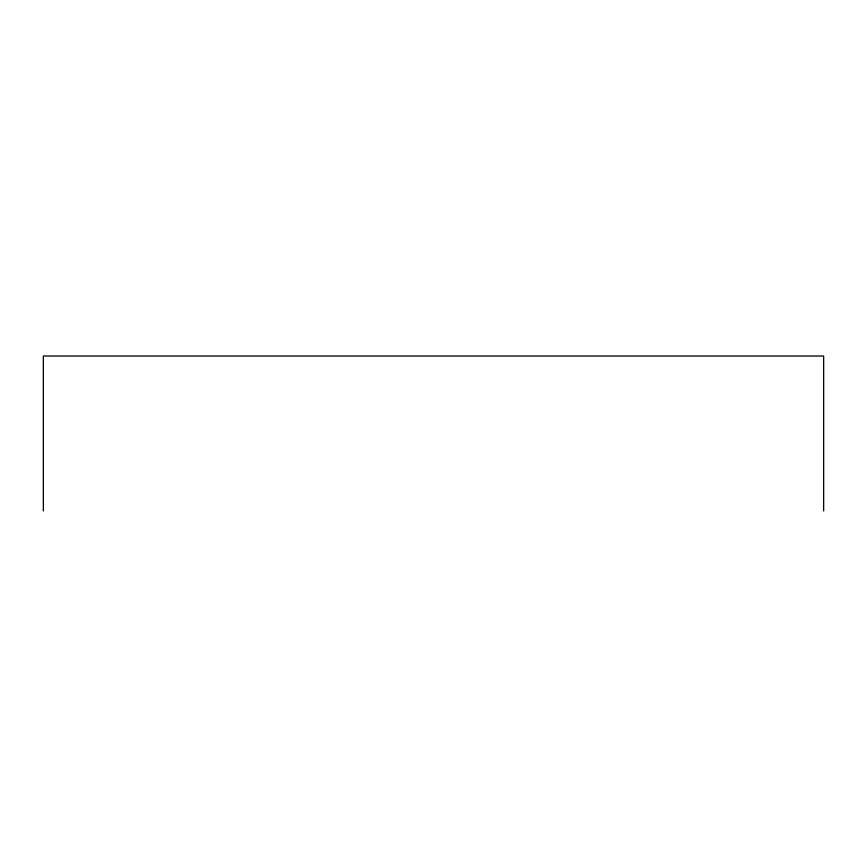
<?xml version="1.0" encoding="UTF-8"?>
<svg xmlns="http://www.w3.org/2000/svg" width="867" height="867" viewBox="0 0 867 867"><rect width="100%" height="100%" fill="white"/><g stroke="black" fill="none" stroke-linecap="round" stroke-linejoin="round"><path stroke-width="1.3" d="M823.65 510.966L823.65 356.034L43.35 356.034L43.35 510.966"/></g></svg>
